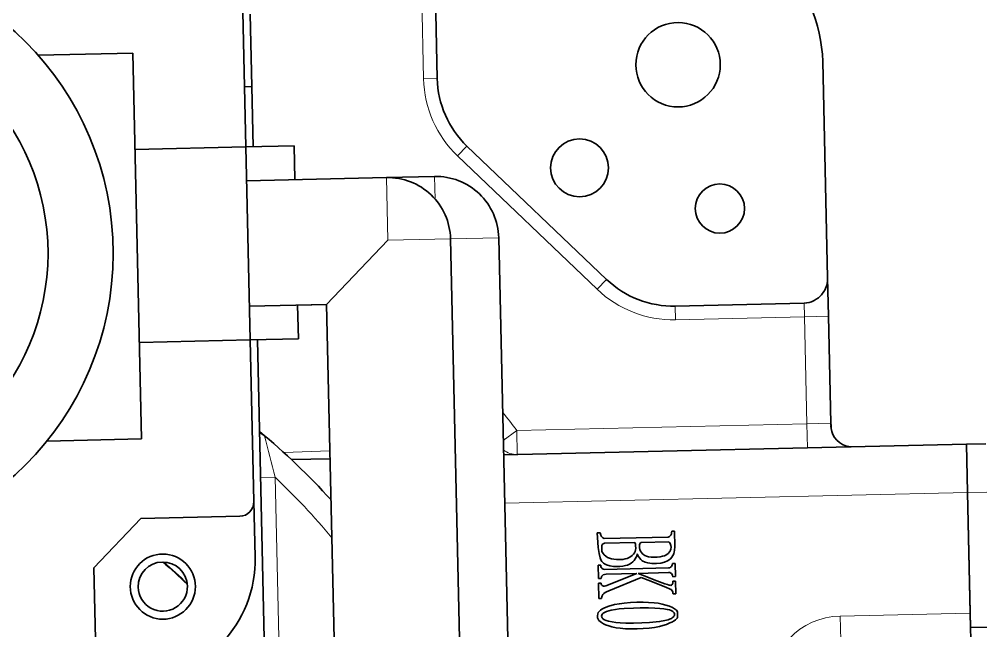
# Model space of a CAD drawing. Header units: inches. Extents: x 185496 to 352137, y 107182 to 179410.
# Drawn here: x 235864.2 to 236063.6, y 166773.2 to 166899.9 of the extents above; entities that cross this region are included whole.
import ezdxf

# ---------------------------------------------------------------- set-up
doc = ezdxf.new("R2010")
doc.units = ezdxf.units.IN
doc.header["$MEASUREMENT"] = 0
doc.linetypes.add('DASH', pattern=[0.35, 0.25, -0.1])

# ---------------------------------------------------------------- blocks, each defined once
blk = doc.blocks.new('机器人')
at = {"color": 7, "lineweight": 35, "ltscale": 0.25}
for p, q in [((-1818.54, 837.52), (-1818.54, 847.52)), ((-1846.54, 837.52), (-1856.54, 837.52)), ((-1856.54, 837.52), (-1846.54, 837.52)), ((-1921.54, 699.52), (-1921.54, 689.52)), ((-1881.54, 699.52), (-1881.54, 689.52))]:
    blk.add_line(p, q, dxfattribs=at)
at = {"color": 7, "lineweight": 35, "ltscale": 0.1}
blk.add_line((-1856.54, 841.52), (-1856.54, 837.52), dxfattribs=at)
at = {"color": 7, "lineweight": 13, "ltscale": 0.1}
blk.add_line((-1846.54, 841.52), (-1846.54, 837.52), dxfattribs=at)
at = {"color": 7, "lineweight": 35}
for p, q in [((-1856.54, 741.52), (-1856.54, 837.52)), ((-1846.54, 837.52), (-1821.54, 837.52)), ((-1846.54, 837.52), (-1818.54, 837.52)), ((-1891.65, 809.52), (-1936.54, 809.52)), ((-1883.72, 809.52), (-1861.54, 809.52)), ((-1886.54, 777.81), (-1886.54, 804.52)), ((-1920.69, 735.38), (-1892.4, 763.66)), ((-1901.54, 741.52), (-1794.54, 741.52)), ((-1901.54, 731.52), (-1804.54, 731.52)), ((-1961.54, 729.52), (-1934.83, 729.52)), ((-1914.54, 718.52), (-1914.54, 689.52)), ((-1888.54, 705.52), (-1804.54, 705.52)), ((-1881.54, 691.02), (-1800.04, 691.02)), ((-1921.54, 689.52), (-1955.04, 689.52)), ((-1921.54, 689.52), (-1881.54, 689.52)), ((-1921.54, 689.52), (-1921.54, 666.52)), ((-1881.54, 689.52), (-1881.54, 666.52)), ((-1848.04, 689.52), (-1881.54, 689.52)), ((-1845.04, 686.52), (-1845.04, 666.02)), ((-1861.54, 666.52), (-1941.54, 666.52)), ((-1835.04, 656.02), (-1814.54, 656.02))]:
    blk.add_line(p, q, dxfattribs=at)
at = {"color": 7, "lineweight": 13}
for p, q in [((-1846.54, 741.52), (-1846.54, 837.52)), ((-1821.54, 837.52), (-1821.54, 810.52)), ((-1861.54, 804.52), (-1883.72, 804.52)), ((-1883.72, 804.52), (-1883.72, 777.81)), ((-1861.54, 744.35), (-1861.54, 804.52)), ((-1890.4, 761.66), (-1918.69, 733.38)), ((-1934.83, 726.69), (-1961.54, 726.69)), ((-1800.04, 694.02), (-1852.95, 694.02))]:
    blk.add_line(p, q, dxfattribs=at)
at = {"color": 7, "lineweight": 35, "ltscale": 0.075}
blk.add_line((-1821.54, 837.52), (-1818.54, 837.52), dxfattribs=at)
at = {"color": 7, "lineweight": 35, "ltscale": 0.125}
blk.add_line((-1813.54, 837.52), (-1818.54, 837.52), dxfattribs=at)
at = {"color": 7, "lineweight": 13, "ltscale": 0.125}
for p, q in [((-1821.54, 810.52), (-1816.54, 810.52)), ((-1883.72, 804.52), (-1883.72, 809.52)), ((-1861.54, 804.52), (-1861.54, 809.52)), ((-1856.54, 804.52), (-1861.54, 804.52)), ((-1861.54, 744.35), (-1856.54, 744.35))]:
    blk.add_line(p, q, dxfattribs=at)
at = {"color": 7, "lineweight": 35, "ltscale": 0.198431}
blk.add_line((-1891.65, 809.52), (-1883.72, 809.52), dxfattribs=at)
at = {"color": 7, "lineweight": 13, "ltscale": 0.070712}
for p, q in [((-1883.72, 804.52), (-1886.54, 804.52)), ((-1886.54, 777.81), (-1883.72, 777.81))]:
    blk.add_line(p, q, dxfattribs=at)
at = {"color": 7, "lineweight": 35, "ltscale": 0.07998}
blk.add_line((-1839.89, 776.57), (-1836.69, 776.57), dxfattribs=at)
at = {"color": 7, "lineweight": 35, "ltscale": 0.014285}
for p, q in [((-1839.89, 776), (-1839.89, 776.57)), ((-1833.21, 776), (-1833.21, 776.57)), ((-1830.47, 776.57), (-1830.47, 776)), ((-1830.47, 776.57), (-1830.47, 776)), ((-1829.55, 776), (-1829.55, 776.57)), ((-1826.94, 776.57), (-1826.94, 776)), ((-1826.94, 776.57), (-1826.94, 776)), ((-1839.89, 760.57), (-1839.89, 761.14)), ((-1833.21, 760.57), (-1833.21, 761.14)), ((-1830.47, 761.14), (-1830.47, 760.57)), ((-1830.47, 761.14), (-1830.47, 760.57)), ((-1829.49, 760.57), (-1829.49, 761.14)), ((-1826.29, 761.14), (-1826.29, 760.57)), ((-1826.29, 761.14), (-1826.29, 760.57))]:
    blk.add_line(p, q, dxfattribs=at)
at = {"color": 7, "lineweight": 35, "ltscale": 0.068518}
for p, q in [((-1833.21, 776.57), (-1830.47, 776.57)), ((-1830.47, 760.57), (-1833.21, 760.57))]:
    blk.add_line(p, q, dxfattribs=at)
at = {"color": 7, "lineweight": 35, "ltscale": 0.065256}
blk.add_line((-1829.55, 776.57), (-1826.94, 776.57), dxfattribs=at)
at = {"color": 7, "lineweight": 35, "ltscale": 0.330952}
blk.add_line((-1838.72, 762), (-1838.72, 775.24), dxfattribs=at)
at = {"color": 7, "lineweight": 35, "ltscale": 0.142857}
blk.add_line((-1837.74, 775.33), (-1837.74, 769.62), dxfattribs=at)
blk.add_line((-1837.74, 775.33), (-1837.74, 769.62), dxfattribs=at)
at = {"color": 7, "lineweight": 35, "ltscale": 0.330951}
blk.add_line((-1832.3, 761.9), (-1832.3, 775.14), dxfattribs=at)
at = {"color": 7, "lineweight": 35, "ltscale": 0.157152}
blk.add_line((-1831.38, 775.14), (-1831.31, 768.85), dxfattribs=at)
blk.add_line((-1831.38, 775.14), (-1831.31, 768.85), dxfattribs=at)
at = {"color": 7, "lineweight": 35, "ltscale": 0.157143}
blk.add_line((-1837.74, 768.28), (-1837.74, 762), dxfattribs=at)
blk.add_line((-1837.74, 768.28), (-1837.74, 762), dxfattribs=at)
at = {"color": 7, "lineweight": 35, "ltscale": 0.159523}
blk.add_line((-1831.31, 768.57), (-1831.31, 762.19), dxfattribs=at)
blk.add_line((-1831.31, 768.57), (-1831.31, 762.19), dxfattribs=at)
at = {"color": 7, "lineweight": 35, "ltscale": 0.172776}
blk.add_line((-1828.9, 762.09), (-1831.31, 768.57), dxfattribs=at)
at = {"color": 7, "lineweight": 35, "ltscale": 0.181207}
blk.add_line((-1830.47, 769.43), (-1827.86, 762.66), dxfattribs=at)
blk.add_line((-1830.47, 769.43), (-1827.86, 762.66), dxfattribs=at)
at = {"color": 7, "lineweight": 13, "ltscale": 0.070711}
for p, q in [((-1890.4, 761.66), (-1892.4, 763.66)), ((-1920.69, 735.38), (-1918.69, 733.38)), ((-1934.83, 726.69), (-1934.83, 729.52))]:
    blk.add_line(p, q, dxfattribs=at)
at = {"color": 7, "lineweight": 35, "ltscale": 0.079895}
blk.add_line((-1826.29, 760.57), (-1829.49, 760.57), dxfattribs=at)
at = {"color": 7, "lineweight": 13, "ltscale": 0.0874}
blk.add_line((-1861.54, 744.35), (-1859.49, 741.52), dxfattribs=at)
at = {"color": 7, "lineweight": 13, "ltscale": 0.25}
blk.add_line((-1901.54, 731.52), (-1901.54, 741.52), dxfattribs=at)
at = {"color": 7, "lineweight": 13, "ltscale": 0.325}
for p, q in [((-1901.54, 718.52), (-1901.54, 731.52)), ((-1914.54, 718.52), (-1901.54, 718.52))]:
    blk.add_line(p, q, dxfattribs=at)
at = {"color": 7, "lineweight": 13, "ltscale": 0.117334}
blk.add_line((-1914.54, 728.52), (-1909.85, 728.52), dxfattribs=at)
at = {"color": 7, "lineweight": 35, "ltscale": 0.248744}
blk.add_line((-1914.54, 728.52), (-1914.54, 718.57), dxfattribs=at)
at = {"color": 7, "lineweight": 35, "ltscale": 0.459619}
blk.add_line((-1901.54, 718.52), (-1888.54, 705.52), dxfattribs=at)
at = {"color": 7, "lineweight": 35, "ltscale": 0.4}
blk.add_line((-1888.54, 705.52), (-1888.54, 689.52), dxfattribs=at)
at = {"color": 7, "lineweight": 35, "ltscale": 0.149997}
blk.add_line((-1888.54, 705.52), (-1888.54, 699.52), dxfattribs=at)
at = {"color": 7, "lineweight": 13, "ltscale": 0.238961}
blk.add_line((-1858.03, 695.96), (-1858.19, 705.52), dxfattribs=at)
at = {"color": 7, "lineweight": 35, "ltscale": 0.200502}
blk.add_line((-1856.54, 697.5), (-1856.54, 705.52), dxfattribs=at)
at = {"color": 7, "lineweight": 35, "ltscale": 0.174997}
blk.add_line((-1921.54, 699.52), (-1914.54, 699.52), dxfattribs=at)
at = {"color": 7, "lineweight": 35, "ltscale": 0.175003}
blk.add_line((-1888.54, 699.52), (-1881.54, 699.52), dxfattribs=at)
at = {"color": 7, "lineweight": 13, "ltscale": 0.075}
blk.add_line((-1852.95, 691.02), (-1852.95, 694.02), dxfattribs=at)
at = {"color": 7, "lineweight": 35, "ltscale": 0.375}
blk.add_line((-1949.04, 691.02), (-1934.04, 691.02), dxfattribs=at)
at = {"color": 7, "lineweight": 35, "ltscale": 0.312497}
blk.add_line((-1934.04, 691.02), (-1921.54, 691.02), dxfattribs=at)
at = {"color": 7, "lineweight": 35, "ltscale": 0.0375}
blk.add_line((-1934.04, 689.52), (-1934.04, 691.02), dxfattribs=at)
at = {"color": 7, "lineweight": 35, "ltscale": 0.2875}
blk.add_line((-1836.54, 689.52), (-1848.04, 689.52), dxfattribs=at)
at = {"color": 7, "lineweight": 35, "ltscale": 0.490729}
for p, q in [((-1941.54, 666.52), (-1941.54, 646.89)), ((-1861.54, 646.89), (-1861.54, 666.52))]:
    blk.add_line(p, q, dxfattribs=at)
at = {"color": 7, "lineweight": 35, "ltscale": 0.353553}
blk.add_line((-1845.04, 666.02), (-1835.04, 656.02), dxfattribs=at)
at = {"color": 7, "lineweight": 35}
for points in [[(-1860.9, 809.52), (-1860.43, 809.55), (-1859.84, 809.67), (-1859.19, 809.89), (-1858.56, 810.23), (-1857.97, 810.68), (-1857.47, 811.22), (-1857.07, 811.83), (-1856.78, 812.47), (-1856.6, 813.14), (-1856.54, 813.74)], [(-1886.54, 804.52), (-1886.57, 805.05), (-1886.66, 805.58), (-1886.81, 806.1), (-1887.02, 806.6), (-1887.28, 807.08), (-1887.59, 807.53), (-1888.16, 808.14), (-1888.84, 808.68)], [(-1861.13, 809.54), (-1861.14, 809.54), (-1861.14, 809.54), (-1861.14, 809.54), (-1861.14, 809.53), (-1861.11, 809.53), (-1860.9, 809.52)], [(-1860.66, 809.53), (-1861.03, 809.54), (-1861.13, 809.54)], [(-1839.89, 776), (-1839.59, 775.98), (-1839.36, 775.92), (-1839.12, 775.82), (-1838.95, 775.68), (-1838.82, 775.5), (-1838.72, 775.24)], [(-1837.74, 769.62), (-1837.58, 769.43), (-1837.43, 769.34), (-1837.21, 769.28), (-1836.9, 769.24), (-1836.58, 769.25), (-1836.26, 769.32), (-1835.95, 769.45), (-1835.64, 769.64), (-1835.36, 769.86), (-1835.16, 770.08), (-1834.99, 770.33), (-1834.84, 770.69), (-1834.74, 771.06), (-1834.65, 771.61), (-1834.61, 772.17), (-1834.61, 772.85), (-1834.66, 773.48), (-1834.75, 773.95), (-1834.86, 774.37), (-1835, 774.7), (-1835.3, 775.14), (-1835.69, 775.5), (-1835.95, 775.65), (-1836.2, 775.75), (-1836.59, 775.81)], [(-1836.59, 775.81), (-1836.93, 775.78), (-1837.34, 775.65), (-1837.55, 775.51), (-1837.74, 775.33)], [(-1836.59, 775.81), (-1836.93, 775.78), (-1837.34, 775.65), (-1837.55, 775.51), (-1837.74, 775.33)], [(-1836.69, 776.57), (-1835.89, 776.5), (-1835.62, 776.44), (-1835.22, 776.31), (-1834.85, 776.13), (-1834.52, 775.9), (-1834.22, 775.62), (-1833.99, 775.33), (-1833.8, 775.01), (-1833.53, 774.35), (-1833.37, 773.61), (-1833.3, 772.67), (-1833.33, 771.73), (-1833.44, 770.9), (-1833.6, 770.32), (-1833.93, 769.75), (-1834.2, 769.45), (-1834.51, 769.19), (-1834.83, 768.99), (-1835.39, 768.76)], [(-1832.3, 775.14), (-1832.36, 775.41), (-1832.45, 775.61), (-1832.59, 775.78), (-1832.76, 775.9), (-1832.95, 775.97), (-1833.21, 776)], [(-1830.47, 776), (-1830.75, 775.97), (-1830.95, 775.9), (-1831.12, 775.78), (-1831.25, 775.62), (-1831.33, 775.43), (-1831.38, 775.14)], [(-1831.12, 775.78), (-1831.25, 775.62), (-1831.33, 775.43), (-1831.38, 775.14)], [(-1829.55, 776), (-1829.16, 775.96), (-1828.97, 775.91), (-1828.84, 775.83), (-1828.74, 775.72), (-1828.69, 775.58), (-1828.7, 775.42), (-1828.75, 775.21), (-1828.86, 774.88), (-1829.06, 774.36), (-1829.94, 772.17), (-1830.57, 770.64), (-1831.31, 768.85)], [(-1826.94, 776), (-1827.14, 775.98), (-1827.34, 775.94), (-1827.55, 775.85), (-1827.73, 775.71), (-1827.93, 775.42), (-1827.97, 775.3), (-1828.26, 774.64), (-1829.04, 772.83), (-1829.85, 770.9), (-1830.47, 769.43)], [(-1820.62, 774.47), (-1820.9, 775.2), (-1821.09, 775.63), (-1821.32, 776.06), (-1821.54, 776.39), (-1821.67, 776.54), (-1821.85, 776.69), (-1822.03, 776.77), (-1822.27, 776.83), (-1822.93, 776.83), (-1823.13, 776.8), (-1823.32, 776.74), (-1823.52, 776.62), (-1823.68, 776.45), (-1823.84, 776.24), (-1824.09, 775.8), (-1824.37, 775.18), (-1824.64, 774.47), (-1824.86, 773.7), (-1825.04, 772.85), (-1825.17, 772), (-1825.27, 770.87), (-1825.33, 769.74), (-1825.35, 768.41), (-1825.32, 767.12), (-1825.24, 765.83), (-1825.13, 764.82), (-1824.97, 763.81), (-1824.66, 762.58)], [(-1821.41, 774.16), (-1821.57, 774.83), (-1821.67, 775.15), (-1821.83, 775.52), (-1821.92, 775.7), (-1822.11, 775.93), (-1822.27, 776.07), (-1822.43, 776.16), (-1822.62, 776.19), (-1822.8, 776.17), (-1822.97, 776.1), (-1823.14, 775.97), (-1823.26, 775.84), (-1823.45, 775.53), (-1823.6, 775.15), (-1823.73, 774.7), (-1823.87, 774), (-1823.98, 773.15), (-1824.07, 772.17), (-1824.14, 770.83), (-1824.17, 769.12), (-1824.17, 767.7), (-1824.12, 765.78), (-1824.05, 764.75), (-1823.97, 763.99), (-1823.82, 763.09)], [(-1827.81, 775.62), (-1827.97, 775.3), (-1828.26, 774.64), (-1829.04, 772.83), (-1829.85, 770.9), (-1830.47, 769.43)], [(-1824.66, 762.58), (-1824.5, 762.08), (-1824.3, 761.6), (-1824.05, 761.14), (-1823.85, 760.84), (-1823.6, 760.58), (-1823.38, 760.4), (-1823.12, 760.27), (-1822.71, 760.19), (-1822.28, 760.24), (-1822.02, 760.34), (-1821.78, 760.49), (-1821.52, 760.73), (-1821.29, 761.01), (-1821.04, 761.42), (-1820.83, 761.85), (-1820.58, 762.49), (-1820.38, 763.15), (-1820.18, 764), (-1820.04, 764.87), (-1819.92, 765.98), (-1819.86, 767.09), (-1819.83, 768.38), (-1819.86, 769.62), (-1819.93, 770.86), (-1820.06, 771.99), (-1820.23, 773.02), (-1820.4, 773.75), (-1820.62, 774.47)], [(-1823.82, 763.09), (-1823.57, 762.12), (-1823.46, 761.82), (-1823.32, 761.52), (-1823.21, 761.35), (-1823.06, 761.2), (-1822.87, 761.11), (-1822.66, 761.07), (-1822.45, 761.09), (-1822.26, 761.16), (-1822.12, 761.28), (-1822.02, 761.41), (-1821.88, 761.66), (-1821.74, 762.02), (-1821.59, 762.49), (-1821.4, 763.24), (-1821.27, 764), (-1821.17, 764.89), (-1821.1, 766.03), (-1821.05, 767.63), (-1821.05, 769.38), (-1821.09, 770.95), (-1821.18, 772.36), (-1821.25, 773.06), (-1821.41, 774.16)], [(-1835.39, 768.76), (-1834.91, 768.63), (-1834.68, 768.53), (-1834.34, 768.33), (-1834.03, 768.08), (-1833.73, 767.79), (-1833.48, 767.46), (-1833.28, 767.11), (-1833.11, 766.68), (-1832.99, 766.23), (-1832.9, 765.7), (-1832.85, 765.07), (-1832.85, 764.36), (-1832.89, 763.79), (-1833.05, 762.98), (-1833.28, 762.31), (-1833.48, 761.92), (-1833.62, 761.71), (-1833.97, 761.38), (-1834.32, 761.2), (-1834.73, 761.05), (-1835.61, 760.85), (-1836.88, 760.68), (-1837.89, 760.61), (-1839.89, 760.57)], [(-1837.74, 762), (-1837.62, 761.72), (-1837.53, 761.58), (-1837.42, 761.49), (-1837.28, 761.43), (-1837.1, 761.42), (-1836.59, 761.43), (-1836.33, 761.42), (-1836.06, 761.45), (-1835.84, 761.53), (-1835.62, 761.66), (-1835.32, 761.92), (-1835.04, 762.24), (-1834.79, 762.6), (-1834.6, 762.98), (-1834.47, 763.38), (-1834.36, 763.9), (-1834.3, 764.41), (-1834.28, 765.07), (-1834.31, 765.71), (-1834.39, 766.24), (-1834.49, 766.65), (-1834.65, 767.07), (-1834.83, 767.39), (-1835.05, 767.68), (-1835.31, 767.94), (-1835.61, 768.17), (-1835.88, 768.32), (-1836.2, 768.42), (-1836.52, 768.47), (-1837.15, 768.45), (-1837.38, 768.42), (-1837.74, 768.28)], [(-1838.72, 762), (-1838.83, 761.71), (-1838.98, 761.53), (-1839.16, 761.39), (-1839.42, 761.26), (-1839.89, 761.14)], [(-1833.21, 761.14), (-1832.95, 761.16), (-1832.74, 761.23), (-1832.57, 761.35), (-1832.38, 761.61), (-1832.3, 761.9)], [(-1833.21, 761.14), (-1832.95, 761.16), (-1832.74, 761.23), (-1832.57, 761.35), (-1832.38, 761.61), (-1832.3, 761.9)], [(-1831.31, 762.19), (-1831.26, 761.89), (-1831.16, 761.59), (-1831.08, 761.45), (-1830.94, 761.3), (-1830.76, 761.2), (-1830.47, 761.14)], [(-1831.31, 762.19), (-1831.26, 761.89), (-1831.16, 761.59), (-1831.08, 761.45), (-1830.94, 761.3), (-1830.76, 761.2), (-1830.47, 761.14)], [(-1828.9, 762.09), (-1828.86, 761.78), (-1828.87, 761.62), (-1828.91, 761.46), (-1829, 761.32), (-1829.13, 761.21), (-1829.29, 761.16), (-1829.49, 761.14)], [(-1827.86, 762.66), (-1827.68, 762.22), (-1827.52, 761.92), (-1827.31, 761.63), (-1827.11, 761.43), (-1826.87, 761.28), (-1826.64, 761.18), (-1826.29, 761.14)], [(-1827.86, 762.66), (-1827.68, 762.22), (-1827.52, 761.92), (-1827.31, 761.63), (-1827.11, 761.43), (-1826.87, 761.28), (-1826.64, 761.18), (-1826.29, 761.14)], [(-1861.62, 692.04), (-1861.94, 691.62), (-1862.05, 691.43), (-1862.14, 691.2), (-1862.15, 691.14)], [(-1862.15, 691.14), (-1862.16, 691.08), (-1862.19, 691.04), (-1862.22, 691.02), (-1862.23, 691.02)]]:
    blk.add_lwpolyline(points, dxfattribs=at)
for centre, radius in [((-1906.54, 787.52), 5.1), ((-1936.54, 779.52), 8.75), ((-1915.64, 758.62), 6), ((-1830.83, 670.23), 6.75), ((-1901.54, 599.52), 62), ((-1901.54, 599.52), 48.5)]:
    blk.add_circle(centre, radius, dxfattribs=at)
at = {"color": 7, "lineweight": 13}
for centre, radius, start, end in [((-1806.54, 810.52), 15, 180, 270), ((-1906.54, 777.81), 22.83, 315.0001, 359.9999), ((-1756.54, 599.52), 178.89, 125.9416, 127.4587), ((-1861.17, 744.36), 4.63, 322.087, 359.4641), ((-1934.83, 749.52), 22.83, 270.0001, 314.9999), ((-1756.54, 599.52), 135, 128.2623, 135.573), ((-2169.14, 2055.72), 1397.93, 282.70826, 283.07257)]:
    blk.add_arc(centre, radius, start, end, dxfattribs=at)
at = {"color": 7, "lineweight": 35}
for centre, radius, start, end in [((-1936.54, 779.52), 30, 90, 180), ((-1891.66, 804.39), 5.13, 56.7351, 89.9341), ((-1861.54, 814.52), 5, 270, 274.7798), ((-1906.54, 777.81), 20, 315, 0), ((-1901.54, 728.52), 13, 90, 180), ((-1934.83, 749.52), 20, 270, 315), ((-1901.54, 718.52), 13, 90, 180), ((-1756.54, 599.52), 140, 130.7872, 139.1885), ((-1848.04, 686.52), 3, 0, 90), ((-1836.54, 664.52), 25, 0, 90), ((-1830.83, 670.23), 5.1, 90, 270), ((-1756.54, 599.52), 106.4, 134.5718, 138.2558), ((-1756.54, 599.52), 106.5, 134.6373, 138.1903), ((-1830.83, 670.23), 5.1, 270, 90)]:
    blk.add_arc(centre, radius, start, end, dxfattribs=at)

msp = doc.modelspace()

# ---------------------------------------------------------------- linework, layer by layer
at = {"color": 5, "linetype": 'DASH'}
msp.add_circle((235825, 166706.46, 276290.76), 1900, dxfattribs=at)

# ---------------------------------------------------------------- block references
at = {"rotation": 271.3046472960784}
msp.add_blockref('机器人', (235265.63, 164936.72, 276290.76), dxfattribs=at)

doc.saveas('drawing.dxf')
